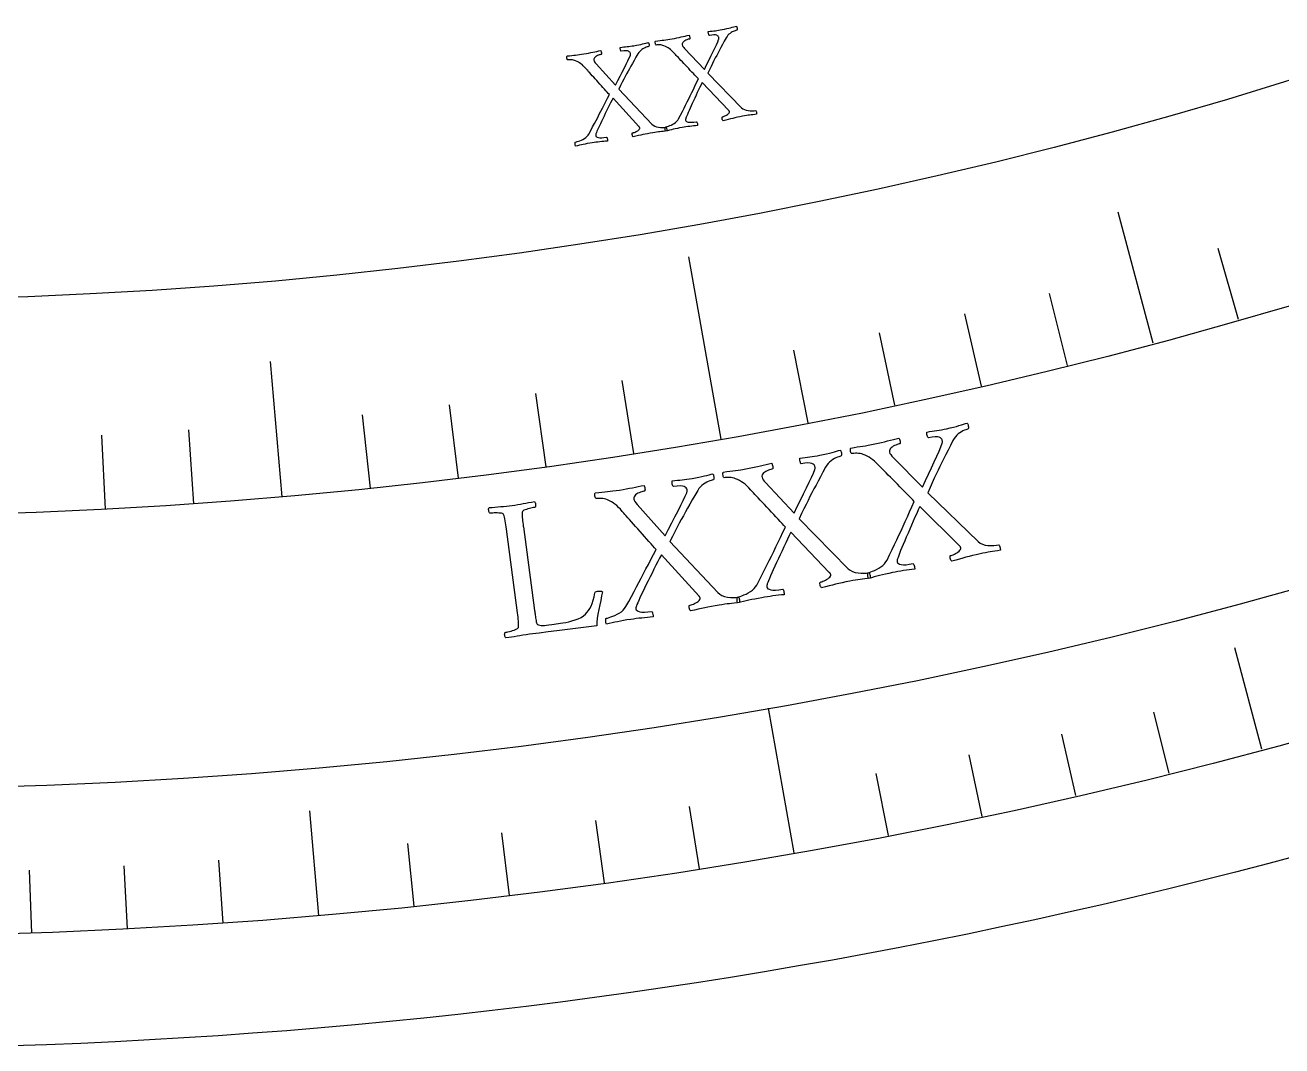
# Model space of a CAD drawing. Header units: millimetres. Extents: x -76 to 76, y -76 to 98.
# Drawn here: x 2.51 to 19.55, y -75.96 to -62.12 of the extents above; entities that cross this region are included whole.
import ezdxf

# ---------------------------------------------------------------- set-up
doc = ezdxf.new("R2010")
doc.units = ezdxf.units.MM
for name, color, linetype in [('CUT_OUTER', 1, 'Continuous'), ('ENGRAVE', 7, 'Continuous'), ('ENGRAVE_FINE', 8, 'Continuous'), ('TEXT', 5, 'Continuous')]:
    doc.layers.add(name, color=color, linetype=linetype)

msp = doc.modelspace()

# ---------------------------------------------------------------- linework, layer by layer
at = {"layer": 'CUT_OUTER'}
msp.add_lwpolyline([(19.8204, -73.37), (19.3698, -73.4902), (18.9185, -73.6077), (18.4665, -73.7224), (18.0138, -73.8343), (17.5604, -73.9434), (17.1064, -74.0498), (16.6517, -74.1534), (16.1964, -74.2541), (15.7405, -74.3521), (15.284, -74.4473), (14.8269, -74.5397), (14.3692, -74.6293), (13.911, -74.716), (13.4523, -74.8), (12.9931, -74.8811), (12.5334, -74.9594), (12.0732, -75.0349), (11.6126, -75.1076), (11.1515, -75.1774), (10.69, -75.2444), (10.2281, -75.3086), (9.7659, -75.3699), (9.3032, -75.4284), (8.8402, -75.4841), (8.3769, -75.5369), (7.9132, -75.5869), (7.4493, -75.634), (6.9851, -75.6783), (6.5206, -75.7198), (6.0559, -75.7583), (5.5909, -75.7941), (5.1257, -75.827), (4.6604, -75.857), (4.1948, -75.8841), (3.7291, -75.9085), (3.2633, -75.9299), (2.7973, -75.9485), (2.3313, -75.9642)], dxfattribs=at)
at = {"layer": 'ENGRAVE'}
for points in [[(17.8016, -66.4364), (17.3256, -64.6598)], [(11.9435, -67.7351), (11.508, -65.2652)], [(5.9946, -68.5183), (5.8343, -66.6861)], [(19.2768, -71.9422), (18.908, -70.5657)], [(12.9333, -73.3485), (12.5869, -71.3838)], [(6.4914, -74.1966), (6.3672, -72.777)]]:
    msp.add_lwpolyline(points, dxfattribs=at)
for radius in [74.48, 74.48, 72.485, 68.78, 68.78, 65.854]:
    msp.add_circle((0, 0), radius, dxfattribs=at)
at = {"layer": 'ENGRAVE_FINE'}
for points in [[(18.9583, -66.1156), (18.6818, -65.1512)], [(16.6394, -66.7369), (16.3967, -65.7635)], [(15.4721, -67.0172), (15.2465, -66.0397)], [(14.3002, -67.277), (14.0916, -66.2957)], [(13.1238, -67.5163), (12.9324, -66.5315)], [(10.7596, -67.9332), (10.6026, -66.9424)], [(9.5723, -68.1106), (9.4327, -67.1172)], [(8.3822, -68.2673), (8.2599, -67.2716)], [(7.1895, -68.4032), (7.0846, -67.4055)], [(4.7979, -68.6125), (4.7279, -67.6117)], [(3.5997, -68.6857), (3.5472, -67.6839)], [(18.0183, -72.2676), (17.8115, -71.438)], [(16.7544, -72.5711), (16.562, -71.738)], [(15.4853, -72.8524), (15.3075, -72.0161)], [(14.2115, -73.1116), (14.0483, -72.2723)], [(11.6512, -73.563), (11.5175, -72.7186)], [(10.3656, -73.7552), (10.2466, -72.9085)], [(9.0768, -73.9248), (8.9726, -73.0762)], [(7.7853, -74.072), (7.6959, -73.2217)], [(2.5993, -74.4346), (2.5695, -73.5801)], [(3.898, -74.3779), (3.8532, -73.5241)], [(5.1955, -74.2986), (5.1358, -73.4457)]]:
    msp.add_lwpolyline(points, dxfattribs=at)
at = {"layer": 'TEXT'}
for points in [[(11.2816, -62.3081), (11.3139, -62.3021), (11.3447, -62.2959), (11.3741, -62.2897), (11.402, -62.2833), (11.4292, -62.2769), (11.4561, -62.2707), (11.4828, -62.2647), (11.5092, -62.2588), (11.5117, -62.2631), (11.5141, -62.2694), (11.5163, -62.2776), (11.5184, -62.2878), (11.5197, -62.2976), (11.5197, -62.3048), (11.5181, -62.3094), (11.5152, -62.3114), (11.508, -62.313), (11.4994, -62.3155), (11.4892, -62.3189), (11.4776, -62.3232), (11.4655, -62.3283), (11.454, -62.3342), (11.4432, -62.341), (11.433, -62.3486), (11.4246, -62.3572), (11.4192, -62.3667), (11.4169, -62.3773), (11.4176, -62.3889), (11.421, -62.3996), (11.4274, -62.4115), (11.4369, -62.4246), (11.4495, -62.4387), (11.7172, -62.7232), (11.7473, -62.6617), (11.7766, -62.6021), (11.8052, -62.5442), (11.8332, -62.4881), (11.8588, -62.4361), (11.8803, -62.3903), (11.8977, -62.3509), (11.9111, -62.3177), (11.9126, -62.3126), (11.9136, -62.3076), (11.9141, -62.3027), (11.9139, -62.2979), (11.9135, -62.2937), (11.9132, -62.2904), (11.9129, -62.288), (11.9127, -62.2866), (11.9101, -62.2802), (11.9046, -62.2738), (11.8962, -62.2674), (11.8851, -62.2611), (11.8694, -62.2566), (11.8474, -62.2553), (11.8193, -62.2575), (11.7848, -62.2629), (11.782, -62.2612), (11.7792, -62.257), (11.7766, -62.2502), (11.774, -62.2409), (11.772, -62.2311), (11.7708, -62.2226), (11.7705, -62.2155), (11.771, -62.2098), (11.7971, -62.2067), (11.8217, -62.2038), (11.8449, -62.201), (11.8665, -62.1984), (11.8878, -62.1956), (11.9101, -62.1922), (11.9333, -62.1883), (11.9575, -62.1838), (11.9909, -62.1772), (12.0214, -62.1706), (12.049, -62.164), (12.0738, -62.1575), (12.0962, -62.1514), (12.1166, -62.1458), (12.135, -62.1409), (12.1514, -62.1366), (12.1539, -62.1407), (12.1563, -62.1462), (12.1587, -62.1532), (12.161, -62.1617), (12.1625, -62.1704), (12.1626, -62.1782), (12.1611, -62.1851), (12.1582, -62.1911), (12.1533, -62.1923), (12.1459, -62.1947), (12.1359, -62.1981), (12.1234, -62.2027), (12.1095, -62.2085), (12.0952, -62.2159), (12.0804, -62.2247), (12.0652, -62.2351), (12.0504, -62.2472), (12.0367, -62.2611), (12.0243, -62.2768), (12.013, -62.2943), (11.9879, -62.3409), (11.9645, -62.3843), (11.9426, -62.4246), (11.9224, -62.4616), (11.9031, -62.4971), (11.8843, -62.5327), (11.8657, -62.5686), (11.8476, -62.6045), (11.8289, -62.6423), (11.8086, -62.6835), (11.7868, -62.728), (11.7634, -62.776), (12.2209, -63.2424), (12.2391, -63.2576), (12.2604, -63.2693), (12.2845, -63.2776), (12.3117, -63.2824), (12.3395, -63.2846), (12.3658, -63.2849), (12.3905, -63.2833), (12.4136, -63.2798), (12.4168, -63.2839), (12.4196, -63.2897), (12.4219, -63.2973), (12.4237, -63.3067), (12.425, -63.316), (12.4257, -63.3231), (12.4259, -63.3283), (12.4256, -63.3313), (12.3992, -63.3347), (12.3746, -63.3377), (12.352, -63.3405), (12.3312, -63.3431), (12.3104, -63.3459), (12.2875, -63.3494), (12.2626, -63.3537), (12.2356, -63.3587), (12.1987, -63.366), (12.1643, -63.3732), (12.1323, -63.3802), (12.1029, -63.3871), (12.0735, -63.3942), (12.0417, -63.4019), (12.0075, -63.4101), (11.9708, -63.4189), (11.9667, -63.4149), (11.9631, -63.4088), (11.9601, -63.4007), (11.9577, -63.3906), (11.9564, -63.3808), (11.9565, -63.3736), (11.958, -63.3689), (11.961, -63.3669), (11.9674, -63.3654), (11.9754, -63.3628), (11.985, -63.3592), (11.9963, -63.3545), (12.0081, -63.349), (12.0194, -63.3427), (12.0302, -63.3357), (12.0404, -63.3279), (12.049, -63.3197), (12.0547, -63.3115), (12.0575, -63.3032), (12.0573, -63.2949), (12.0568, -63.2929), (12.0558, -63.2906), (12.0544, -63.288), (12.0526, -63.2852), (12.0505, -63.2824), (12.0485, -63.28), (12.0463, -63.2779), (12.0441, -63.2763), (11.6874, -62.9016), (11.6718, -62.9331), (11.6556, -62.9662), (11.6389, -63.0011), (11.6216, -63.0376), (11.6041, -63.0747), (11.587, -63.1113), (11.57, -63.1476), (11.5534, -63.1835), (11.5375, -63.218), (11.5229, -63.2504), (11.5095, -63.2807), (11.4974, -63.3088), (11.4869, -63.3337), (11.4783, -63.3545), (11.4716, -63.371), (11.4667, -63.3834), (11.466, -63.3857), (11.4652, -63.3885), (11.4642, -63.3918), (11.4631, -63.3956), (11.4622, -63.3997), (11.4617, -63.404), (11.4618, -63.4084), (11.4624, -63.413), (11.4659, -63.4208), (11.4732, -63.4276), (11.4845, -63.4333), (11.4997, -63.4379), (11.5194, -63.4406), (11.5445, -63.4405), (11.5748, -63.4377), (11.6104, -63.4321), (11.6138, -63.4362), (11.6168, -63.442), (11.6196, -63.4495), (11.6221, -63.4588), (11.6239, -63.4679), (11.6248, -63.4751), (11.6247, -63.4802), (11.6237, -63.4834), (11.598, -63.4863), (11.5722, -63.4892), (11.5461, -63.4924), (11.5198, -63.4956), (11.4935, -63.4991), (11.4676, -63.5029), (11.4419, -63.507), (11.4166, -63.5114), (11.3824, -63.5177), (11.3508, -63.5239), (11.3219, -63.53), (11.2956, -63.5359), (11.2704, -63.5419), (11.2447, -63.548), (11.2186, -63.5544), (11.1921, -63.5609), (11.1897, -63.5559), (11.1879, -63.5494), (11.1867, -63.5416), (11.1861, -63.5323), (11.1859, -63.5233), (11.1859, -63.5163), (11.1862, -63.5112), (11.1867, -63.5082), (11.1922, -63.5068), (11.2015, -63.5039), (11.2146, -63.4995), (11.2313, -63.4936), (11.2501, -63.4862), (11.2693, -63.4773), (11.289, -63.4669), (11.3091, -63.4549), (11.3281, -63.4415), (11.3443, -63.4268), (11.3577, -63.4108), (11.3684, -63.3935), (11.3942, -63.3438), (11.4187, -63.2962), (11.4419, -63.2508), (11.4637, -63.2075), (11.4847, -63.1652), (11.5056, -63.1229), (11.5263, -63.0804), (11.5469, -63.0379), (11.5678, -62.9944), (11.5897, -62.9491), (11.6126, -62.9021), (11.6364, -62.8534), (11.6222, -62.8377), (11.6061, -62.8204), (11.5882, -62.8013), (11.5685, -62.7805), (11.5476, -62.7586), (11.5264, -62.7362), (11.5049, -62.7132), (11.4831, -62.6897), (11.4614, -62.6663), (11.4404, -62.6438), (11.42, -62.6221), (11.4003, -62.6012), (11.3818, -62.5817), (11.365, -62.564), (11.35, -62.5481), (11.3368, -62.5341), (11.326, -62.5226), (11.3183, -62.5144), (11.3136, -62.5095), (11.3121, -62.5078), (11.2934, -62.4876), (11.2756, -62.4698), (11.2585, -62.4546), (11.2423, -62.4418), (11.2259, -62.4307), (11.2084, -62.4206), (11.1897, -62.4113), (11.1699, -62.403), (11.1564, -62.3983), (11.1422, -62.3948), (11.1274, -62.3924), (11.112, -62.3913), (11.0972, -62.391), (11.0843, -62.3912), (11.0732, -62.3919), (11.064, -62.3931), (11.0606, -62.3923), (11.0575, -62.3885), (11.0549, -62.3818), (11.0527, -62.3721), (11.0514, -62.3618), (11.0513, -62.3532), (11.0524, -62.3463), (11.0548, -62.3411), (11.0868, -62.3364), (11.1164, -62.3323), (11.1436, -62.3287), (11.1684, -62.3256), (11.1932, -62.3224), (11.2203, -62.3184), (11.2498, -62.3137), (11.2816, -62.3081)], [(10.0847, -62.513), (10.1171, -62.5076), (10.1481, -62.502), (10.1776, -62.4963), (10.2056, -62.4905), (10.2329, -62.4846), (10.2599, -62.479), (10.2867, -62.4734), (10.3133, -62.468), (10.3157, -62.4724), (10.3179, -62.4787), (10.32, -62.487), (10.3219, -62.4972), (10.323, -62.5071), (10.3228, -62.5143), (10.3212, -62.5188), (10.3182, -62.5208), (10.311, -62.5223), (10.3023, -62.5246), (10.2921, -62.5278), (10.2804, -62.5318), (10.2682, -62.5367), (10.2566, -62.5424), (10.2456, -62.549), (10.2353, -62.5564), (10.2267, -62.5648), (10.2212, -62.5742), (10.2187, -62.5848), (10.2191, -62.5963), (10.2223, -62.6072), (10.2285, -62.6192), (10.2378, -62.6324), (10.2501, -62.6468), (10.5123, -62.9363), (10.5435, -62.8755), (10.574, -62.8164), (10.6037, -62.7591), (10.6328, -62.7036), (10.6593, -62.652), (10.6817, -62.6067), (10.6999, -62.5675), (10.7139, -62.5346), (10.7156, -62.5296), (10.7167, -62.5246), (10.7172, -62.5197), (10.7171, -62.5149), (10.7168, -62.5107), (10.7166, -62.5074), (10.7163, -62.505), (10.7161, -62.5036), (10.7136, -62.4971), (10.7082, -62.4906), (10.7, -62.4841), (10.689, -62.4776), (10.6734, -62.4727), (10.6515, -62.4711), (10.6233, -62.4727), (10.5887, -62.4774), (10.5859, -62.4757), (10.5832, -62.4714), (10.5807, -62.4646), (10.5784, -62.4553), (10.5765, -62.4453), (10.5755, -62.4368), (10.5753, -62.4298), (10.5759, -62.4241), (10.6021, -62.4215), (10.6268, -62.419), (10.6499, -62.4167), (10.6716, -62.4145), (10.693, -62.4121), (10.7153, -62.4092), (10.7386, -62.4057), (10.7629, -62.4017), (10.7964, -62.3957), (10.827, -62.3897), (10.8548, -62.3836), (10.8797, -62.3776), (10.9022, -62.3719), (10.9227, -62.3667), (10.9412, -62.3622), (10.9576, -62.3582), (10.9601, -62.3623), (10.9624, -62.3679), (10.9646, -62.375), (10.9668, -62.3834), (10.9681, -62.3922), (10.968, -62.4), (10.9665, -62.4069), (10.9634, -62.4128), (10.9585, -62.4139), (10.951, -62.4162), (10.941, -62.4194), (10.9284, -62.4237), (10.9144, -62.4293), (10.8999, -62.4364), (10.885, -62.445), (10.8696, -62.4551), (10.8545, -62.4668), (10.8406, -62.4805), (10.8279, -62.4959), (10.8162, -62.5132), (10.7903, -62.5593), (10.766, -62.6023), (10.7434, -62.6421), (10.7224, -62.6787), (10.7025, -62.7138), (10.683, -62.7491), (10.6638, -62.7846), (10.6449, -62.8202), (10.6255, -62.8576), (10.6044, -62.8984), (10.5818, -62.9425), (10.5575, -62.99), (11.0059, -63.4651), (11.0239, -63.4806), (11.0449, -63.4928), (11.0689, -63.5015), (11.0959, -63.5069), (11.1237, -63.5096), (11.15, -63.5104), (11.1747, -63.5092), (11.1979, -63.5062), (11.2011, -63.5103), (11.2037, -63.5162), (11.2059, -63.5239), (11.2075, -63.5333), (11.2085, -63.5426), (11.2092, -63.5498), (11.2093, -63.5549), (11.2089, -63.558), (11.1824, -63.5608), (11.1578, -63.5634), (11.1351, -63.5657), (11.1143, -63.5679), (11.0934, -63.5703), (11.0705, -63.5734), (11.0455, -63.5772), (11.0184, -63.5817), (10.9814, -63.5883), (10.9468, -63.5948), (10.9147, -63.6012), (10.8852, -63.6075), (10.8557, -63.614), (10.8237, -63.6211), (10.7893, -63.6287), (10.7525, -63.6368), (10.7484, -63.6327), (10.745, -63.6265), (10.7422, -63.6184), (10.74, -63.6083), (10.7388, -63.5984), (10.739, -63.5912), (10.7407, -63.5866), (10.7437, -63.5847), (10.7501, -63.5832), (10.7582, -63.5808), (10.7679, -63.5773), (10.7792, -63.5729), (10.7911, -63.5676), (10.8025, -63.5615), (10.8134, -63.5547), (10.8239, -63.5471), (10.8326, -63.5391), (10.8384, -63.531), (10.8414, -63.5228), (10.8414, -63.5144), (10.8409, -63.5124), (10.8399, -63.5101), (10.8386, -63.5076), (10.8368, -63.5047), (10.8348, -63.5019), (10.8328, -63.4994), (10.8307, -63.4973), (10.8285, -63.4956), (10.4791, -63.1141), (10.4628, -63.1453), (10.446, -63.1782), (10.4286, -63.2127), (10.4107, -63.2488), (10.3925, -63.2856), (10.3746, -63.3219), (10.357, -63.3579), (10.3397, -63.3934), (10.3231, -63.4277), (10.3079, -63.4598), (10.2939, -63.4898), (10.2813, -63.5176), (10.2703, -63.5424), (10.2613, -63.5629), (10.2543, -63.5794), (10.2492, -63.5917), (10.2485, -63.5939), (10.2476, -63.5967), (10.2465, -63.6), (10.2454, -63.6037), (10.2443, -63.6079), (10.2438, -63.6121), (10.2438, -63.6165), (10.2443, -63.6211), (10.2476, -63.629), (10.2549, -63.6359), (10.266, -63.6418), (10.2811, -63.6467), (10.3008, -63.6498), (10.3258, -63.6503), (10.3562, -63.648), (10.3919, -63.6431), (10.3952, -63.6472), (10.3981, -63.6531), (10.4008, -63.6607), (10.4031, -63.67), (10.4047, -63.6791), (10.4055, -63.6863), (10.4053, -63.6915), (10.4042, -63.6946), (10.3785, -63.697), (10.3526, -63.6995), (10.3264, -63.7021), (10.3001, -63.7049), (10.2738, -63.7079), (10.2478, -63.7112), (10.222, -63.7147), (10.1966, -63.7186), (10.1623, -63.7243), (10.1306, -63.7299), (10.1016, -63.7354), (10.0752, -63.7408), (10.0499, -63.7463), (10.0241, -63.752), (9.9979, -63.7578), (9.9712, -63.7639), (9.9689, -63.7588), (9.9672, -63.7523), (9.9662, -63.7444), (9.9657, -63.7351), (9.9657, -63.7261), (9.9659, -63.7191), (9.9662, -63.7141), (9.9668, -63.711), (9.9724, -63.7098), (9.9818, -63.707), (9.9948, -63.7029), (10.0117, -63.6973), (10.0306, -63.6903), (10.05, -63.6817), (10.0699, -63.6717), (10.0903, -63.6601), (10.1095, -63.6471), (10.126, -63.6327), (10.1397, -63.6169), (10.1507, -63.5998), (10.1775, -63.5506), (10.2029, -63.5035), (10.2269, -63.4585), (10.2495, -63.4157), (10.2714, -63.3738), (10.2931, -63.3319), (10.3146, -63.2898), (10.336, -63.2477), (10.3577, -63.2046), (10.3805, -63.1598), (10.4043, -63.1133), (10.429, -63.065), (10.4151, -63.0491), (10.3994, -63.0314), (10.3818, -63.012), (10.3625, -62.9908), (10.3421, -62.9685), (10.3213, -62.9457), (10.3003, -62.9223), (10.2789, -62.8984), (10.2577, -62.8746), (10.2371, -62.8516), (10.2171, -62.8295), (10.1978, -62.8083), (10.1796, -62.7884), (10.1632, -62.7704), (10.1485, -62.7542), (10.1356, -62.74), (10.125, -62.7283), (10.1174, -62.7199), (10.1129, -62.7149), (10.1114, -62.7133), (10.0931, -62.6927), (10.0756, -62.6746), (10.0588, -62.659), (10.0429, -62.6459), (10.0267, -62.6345), (10.0094, -62.624), (9.9909, -62.6144), (9.9713, -62.6057), (9.9578, -62.6008), (9.9437, -62.597), (9.9289, -62.5943), (9.9136, -62.5929), (9.8988, -62.5923), (9.8859, -62.5923), (9.8748, -62.5928), (9.8656, -62.5938), (9.8621, -62.5929), (9.8592, -62.5891), (9.8567, -62.5823), (9.8547, -62.5726), (9.8535, -62.5622), (9.8536, -62.5536), (9.8549, -62.5468), (9.8573, -62.5416), (9.8894, -62.5375), (9.9191, -62.534), (9.9463, -62.5309), (9.9712, -62.5283), (9.9961, -62.5256), (10.0233, -62.5221), (10.0528, -62.5179), (10.0847, -62.513)], [(14.0282, -67.8019), (14.0747, -67.792), (14.1191, -67.782), (14.1614, -67.7718), (14.2016, -67.7616), (14.2406, -67.7514), (14.2793, -67.7414), (14.3177, -67.7316), (14.3558, -67.7221), (14.3596, -67.7283), (14.3632, -67.7373), (14.3668, -67.7492), (14.3702, -67.7639), (14.3726, -67.7782), (14.3727, -67.7887), (14.3707, -67.7954), (14.3665, -67.7984), (14.3562, -67.801), (14.3438, -67.805), (14.3292, -67.8102), (14.3125, -67.8168), (14.2951, -67.8247), (14.2788, -67.8338), (14.2633, -67.844), (14.2488, -67.8555), (14.237, -67.8682), (14.2296, -67.8823), (14.2267, -67.8977), (14.2281, -67.9145), (14.2334, -67.9301), (14.2432, -67.9471), (14.2575, -67.9657), (14.2762, -67.9858), (14.6756, -68.3894), (14.7167, -68.299), (14.7569, -68.2111), (14.7961, -68.1259), (14.8343, -68.0433), (14.8693, -67.9666), (14.8986, -67.8992), (14.9222, -67.8412), (14.9402, -67.7924), (14.9422, -67.7849), (14.9435, -67.7776), (14.9439, -67.7705), (14.9435, -67.7635), (14.9427, -67.7574), (14.9421, -67.7526), (14.9416, -67.7492), (14.9413, -67.7472), (14.9371, -67.7379), (14.9289, -67.7288), (14.9166, -67.7199), (14.9002, -67.7112), (14.8772, -67.7052), (14.8454, -67.7043), (14.8047, -67.7084), (14.7551, -67.7177), (14.7509, -67.7154), (14.7467, -67.7093), (14.7426, -67.6996), (14.7385, -67.6862), (14.7352, -67.6719), (14.7331, -67.6596), (14.7323, -67.6493), (14.7329, -67.641), (14.7706, -67.6355), (14.8061, -67.6303), (14.8394, -67.6254), (14.8706, -67.6207), (14.9013, -67.6158), (14.9335, -67.61), (14.967, -67.6034), (15.0018, -67.596), (15.0498, -67.5849), (15.0937, -67.5741), (15.1334, -67.5635), (15.1691, -67.553), (15.2013, -67.5431), (15.2305, -67.5342), (15.2569, -67.5264), (15.2804, -67.5195), (15.2842, -67.5253), (15.288, -67.5332), (15.2918, -67.5433), (15.2955, -67.5555), (15.2981, -67.5681), (15.2985, -67.5794), (15.2967, -67.5895), (15.2927, -67.5983), (15.2857, -67.6003), (15.275, -67.6041), (15.2607, -67.6095), (15.2429, -67.6166), (15.223, -67.6257), (15.2025, -67.637), (15.1815, -67.6505), (15.1599, -67.6662), (15.139, -67.6843), (15.1198, -67.7051), (15.1024, -67.7284), (15.0868, -67.7543), (15.0525, -67.8231), (15.0203, -67.8872), (14.9904, -67.9465), (14.9626, -68.0011), (14.9361, -68.0535), (14.9102, -68.1061), (14.8848, -68.1589), (14.86, -68.2119), (14.8343, -68.2676), (14.8066, -68.3282), (14.7767, -68.3938), (14.7447, -68.4645), (15.4286, -69.1241), (15.4558, -69.1454), (15.4872, -69.1616), (15.5227, -69.1726), (15.5624, -69.1785), (15.603, -69.1804), (15.6413, -69.1797), (15.6772, -69.1763), (15.7107, -69.1703), (15.7156, -69.1761), (15.7199, -69.1844), (15.7235, -69.1954), (15.7265, -69.209), (15.7288, -69.2224), (15.7302, -69.2328), (15.7307, -69.2402), (15.7304, -69.2447), (15.6921, -69.2507), (15.6564, -69.2562), (15.6235, -69.2612), (15.5934, -69.2658), (15.5632, -69.2708), (15.53, -69.2769), (15.4939, -69.2842), (15.4549, -69.2926), (15.4014, -69.3048), (15.3515, -69.3167), (15.3053, -69.3282), (15.2627, -69.3394), (15.2202, -69.351), (15.1742, -69.3634), (15.1246, -69.3768), (15.0716, -69.3911), (15.0654, -69.3854), (15.06, -69.3767), (15.0553, -69.3651), (15.0514, -69.3505), (15.0491, -69.3362), (15.0489, -69.3257), (15.051, -69.319), (15.0552, -69.3159), (15.0645, -69.3134), (15.0761, -69.3093), (15.0899, -69.3036), (15.1061, -69.2964), (15.1231, -69.2879), (15.1393, -69.2783), (15.1547, -69.2676), (15.1694, -69.2559), (15.1815, -69.2437), (15.1895, -69.2315), (15.1932, -69.2193), (15.1926, -69.2072), (15.1917, -69.2044), (15.1902, -69.2011), (15.1881, -69.1974), (15.1853, -69.1934), (15.1823, -69.1894), (15.1791, -69.186), (15.1759, -69.1831), (15.1727, -69.1807), (14.6392, -68.6499), (14.6177, -68.6964), (14.5955, -68.7452), (14.5725, -68.7965), (14.5488, -68.8502), (14.5248, -68.9048), (14.5012, -68.9588), (14.478, -69.0121), (14.4551, -69.0649), (14.4332, -69.1158), (14.4131, -69.1634), (14.3948, -69.2079), (14.3782, -69.2492), (14.3639, -69.2858), (14.352, -69.3163), (14.3428, -69.3407), (14.3362, -69.3589), (14.3353, -69.3622), (14.3342, -69.3663), (14.3329, -69.3711), (14.3314, -69.3767), (14.3302, -69.3827), (14.3297, -69.3889), (14.33, -69.3954), (14.331, -69.402), (14.3363, -69.4132), (14.3473, -69.4228), (14.3639, -69.4307), (14.3862, -69.4369), (14.415, -69.4401), (14.4515, -69.4391), (14.4956, -69.4338), (14.5472, -69.4243), (14.5522, -69.4301), (14.5569, -69.4384), (14.5612, -69.4493), (14.5652, -69.4627), (14.5682, -69.4759), (14.5697, -69.4862), (14.5698, -69.4938), (14.5684, -69.4984), (14.5312, -69.5035), (14.4936, -69.5088), (14.4557, -69.5143), (14.4175, -69.5201), (14.3794, -69.5261), (14.3418, -69.5326), (14.3045, -69.5395), (14.2677, -69.5468), (14.2182, -69.5572), (14.1724, -69.5673), (14.1305, -69.5772), (14.0924, -69.5867), (14.0559, -69.5963), (14.0187, -69.6061), (13.9809, -69.6163), (13.9425, -69.6267), (13.9388, -69.6195), (13.936, -69.6102), (13.934, -69.5988), (13.9328, -69.5853), (13.9322, -69.5722), (13.932, -69.562), (13.9322, -69.5547), (13.9328, -69.5502), (13.9409, -69.548), (13.9543, -69.5435), (13.9731, -69.5366), (13.9973, -69.5275), (14.0244, -69.5161), (14.0521, -69.5024), (14.0804, -69.4865), (14.1093, -69.4684), (14.1365, -69.4483), (14.1596, -69.4263), (14.1786, -69.4026), (14.1935, -69.377), (14.2293, -69.3038), (14.2632, -69.2337), (14.2953, -69.1668), (14.3254, -69.1031), (14.3545, -69.0409), (14.3834, -68.9785), (14.4119, -68.916), (14.4402, -68.8534), (14.469, -68.7894), (14.4991, -68.7228), (14.5305, -68.6536), (14.5632, -68.5819), (14.542, -68.5596), (14.5181, -68.535), (14.4913, -68.5079), (14.4618, -68.4785), (14.4307, -68.4474), (14.3992, -68.4156), (14.3671, -68.3829), (14.3345, -68.3495), (14.3022, -68.3163), (14.2709, -68.2843), (14.2405, -68.2535), (14.2111, -68.2238), (14.1835, -68.1961), (14.1585, -68.171), (14.1362, -68.1484), (14.1165, -68.1285), (14.1004, -68.1122), (14.0889, -68.1006), (14.082, -68.0936), (14.0797, -68.0913), (14.0519, -68.0625), (14.0254, -68.0373), (14.0001, -68.0157), (13.9762, -67.9977), (13.952, -67.9821), (13.9262, -67.968), (13.8989, -67.9552), (13.8699, -67.9438), (13.8501, -67.9374), (13.8294, -67.9327), (13.8079, -67.9299), (13.7856, -67.9287), (13.7641, -67.9288), (13.7454, -67.9295), (13.7295, -67.9309), (13.7162, -67.9329), (13.7111, -67.9319), (13.7066, -67.9265), (13.7026, -67.9168), (13.6991, -67.9028), (13.6968, -67.8878), (13.6963, -67.8753), (13.6977, -67.8652), (13.701, -67.8576), (13.7471, -67.8497), (13.7898, -67.8427), (13.829, -67.8366), (13.8649, -67.8313), (13.9006, -67.8258), (13.9398, -67.8191), (13.9823, -67.8111), (14.0282, -67.8019)], [(12.3018, -68.1363), (12.3486, -68.1276), (12.3932, -68.1187), (12.4357, -68.1096), (12.4762, -68.1004), (12.5155, -68.0912), (12.5544, -68.0822), (12.5931, -68.0734), (12.6314, -68.0648), (12.635, -68.0711), (12.6384, -68.0802), (12.6417, -68.0922), (12.6448, -68.107), (12.6467, -68.1213), (12.6466, -68.1318), (12.6444, -68.1385), (12.6402, -68.1414), (12.6298, -68.1437), (12.6172, -68.1474), (12.6025, -68.1523), (12.5857, -68.1584), (12.5682, -68.1658), (12.5516, -68.1745), (12.5359, -68.1844), (12.5211, -68.1954), (12.5089, -68.2079), (12.5012, -68.2218), (12.4978, -68.2371), (12.4989, -68.254), (12.5038, -68.2696), (12.5131, -68.2869), (12.5269, -68.3059), (12.5451, -68.3264), (12.9341, -68.7401), (12.9775, -68.6507), (13.0199, -68.5639), (13.0613, -68.4797), (13.1016, -68.398), (13.1385, -68.3223), (13.1695, -68.2557), (13.1946, -68.1982), (13.2138, -68.1499), (13.216, -68.1425), (13.2175, -68.1352), (13.2181, -68.1281), (13.2178, -68.1212), (13.2172, -68.115), (13.2167, -68.1102), (13.2163, -68.1068), (13.216, -68.1047), (13.2121, -68.0954), (13.2042, -68.0861), (13.1921, -68.0769), (13.1758, -68.0678), (13.1531, -68.0612), (13.1213, -68.0594), (13.0805, -68.0626), (13.0306, -68.0706), (13.0265, -68.0681), (13.0225, -68.062), (13.0186, -68.0522), (13.0149, -68.0386), (13.0119, -68.0243), (13.0102, -68.0119), (13.0096, -68.0016), (13.0104, -67.9934), (13.0482, -67.9888), (13.0838, -67.9845), (13.1173, -67.9804), (13.1486, -67.9766), (13.1795, -67.9724), (13.2117, -67.9675), (13.2454, -67.9617), (13.2804, -67.9551), (13.3287, -67.9453), (13.3728, -67.9356), (13.4128, -67.926), (13.4487, -67.9164), (13.4811, -67.9074), (13.5106, -67.8992), (13.5372, -67.892), (13.5608, -67.8857), (13.5645, -67.8916), (13.5681, -67.8997), (13.5716, -67.9098), (13.575, -67.9221), (13.5773, -67.9348), (13.5774, -67.9461), (13.5753, -67.9562), (13.5711, -67.9649), (13.564, -67.9667), (13.5533, -67.9702), (13.5389, -67.9752), (13.5209, -67.9819), (13.5007, -67.9904), (13.48, -68.0012), (13.4586, -68.0142), (13.4367, -68.0294), (13.4153, -68.047), (13.3956, -68.0672), (13.3776, -68.0901), (13.3614, -68.1155), (13.3253, -68.1835), (13.2915, -68.2467), (13.26, -68.3053), (13.2309, -68.3592), (13.2031, -68.4109), (13.1759, -68.4628), (13.1492, -68.5149), (13.123, -68.5673), (13.0959, -68.6223), (13.0666, -68.6822), (13.0351, -68.747), (13.0013, -68.8168), (13.6682, -69.4936), (13.6949, -69.5156), (13.7258, -69.5326), (13.7611, -69.5445), (13.8006, -69.5514), (13.8412, -69.5544), (13.8794, -69.5546), (13.9154, -69.5522), (13.9491, -69.547), (13.9538, -69.5529), (13.9579, -69.5613), (13.9613, -69.5724), (13.9639, -69.586), (13.9658, -69.5995), (13.967, -69.6099), (13.9673, -69.6174), (13.9669, -69.6218), (13.9284, -69.6268), (13.8926, -69.6314), (13.8596, -69.6356), (13.8294, -69.6395), (13.799, -69.6437), (13.7657, -69.6489), (13.7294, -69.6553), (13.6902, -69.6628), (13.6364, -69.6736), (13.5863, -69.6842), (13.5398, -69.6945), (13.4969, -69.7047), (13.4541, -69.7151), (13.4078, -69.7264), (13.3579, -69.7385), (13.3045, -69.7514), (13.2985, -69.7456), (13.2933, -69.7368), (13.289, -69.725), (13.2854, -69.7103), (13.2834, -69.6961), (13.2835, -69.6855), (13.2858, -69.6788), (13.2901, -69.6759), (13.2995, -69.6736), (13.3111, -69.6698), (13.3251, -69.6645), (13.3415, -69.6577), (13.3587, -69.6496), (13.3751, -69.6404), (13.3908, -69.6302), (13.4058, -69.6188), (13.4182, -69.6069), (13.4265, -69.5949), (13.4305, -69.5828), (13.4302, -69.5707), (13.4294, -69.5678), (13.428, -69.5645), (13.4259, -69.5608), (13.4233, -69.5567), (13.4203, -69.5526), (13.4173, -69.5491), (13.4142, -69.5461), (13.411, -69.5437), (12.8911, -68.9996), (12.8685, -69.0454), (12.845, -69.0937), (12.8207, -69.1444), (12.7956, -69.1974), (12.7703, -69.2514), (12.7453, -69.3048), (12.7208, -69.3576), (12.6965, -69.4097), (12.6734, -69.46), (12.6521, -69.5071), (12.6326, -69.5511), (12.615, -69.592), (12.5997, -69.6283), (12.5872, -69.6584), (12.5773, -69.6825), (12.5702, -69.7006), (12.5693, -69.7039), (12.5681, -69.7079), (12.5666, -69.7127), (12.565, -69.7182), (12.5636, -69.7242), (12.563, -69.7305), (12.5631, -69.7369), (12.564, -69.7435), (12.569, -69.7549), (12.5797, -69.7648), (12.5961, -69.7731), (12.6182, -69.7798), (12.647, -69.7837), (12.6835, -69.7837), (12.7277, -69.7795), (12.7795, -69.7714), (12.7844, -69.7773), (12.7888, -69.7857), (12.7929, -69.7967), (12.7965, -69.8101), (12.7992, -69.8234), (12.8005, -69.8338), (12.8003, -69.8413), (12.7988, -69.846), (12.7614, -69.8501), (12.7238, -69.8545), (12.6858, -69.859), (12.6474, -69.8638), (12.6092, -69.8689), (12.5714, -69.8744), (12.534, -69.8803), (12.497, -69.8867), (12.4472, -69.8958), (12.4012, -69.9048), (12.3591, -69.9136), (12.3207, -69.9221), (12.284, -69.9308), (12.2466, -69.9397), (12.2085, -69.9489), (12.1698, -69.9583), (12.1664, -69.951), (12.1638, -69.9416), (12.162, -69.9302), (12.1612, -69.9166), (12.1609, -69.9035), (12.161, -69.8933), (12.1614, -69.886), (12.1621, -69.8816), (12.1702, -69.8796), (12.1838, -69.8754), (12.2028, -69.8691), (12.2271, -69.8605), (12.2545, -69.8498), (12.2826, -69.8369), (12.3113, -69.8217), (12.3406, -69.8043), (12.3683, -69.7849), (12.3919, -69.7635), (12.4115, -69.7402), (12.4271, -69.7151), (12.4648, -69.6428), (12.5005, -69.5736), (12.5342, -69.5076), (12.566, -69.4446), (12.5966, -69.3832), (12.627, -69.3216), (12.6572, -69.2598), (12.687, -69.1979), (12.7175, -69.1346), (12.7492, -69.0688), (12.7824, -69.0005), (12.8169, -68.9296), (12.7963, -68.9068), (12.773, -68.8816), (12.7469, -68.8538), (12.7182, -68.8236), (12.6879, -68.7918), (12.6571, -68.7592), (12.6259, -68.7257), (12.5942, -68.6915), (12.5627, -68.6575), (12.5322, -68.6247), (12.5026, -68.5931), (12.474, -68.5627), (12.4471, -68.5343), (12.4228, -68.5085), (12.401, -68.4855), (12.3818, -68.465), (12.3662, -68.4483), (12.355, -68.4364), (12.3483, -68.4292), (12.346, -68.4269), (12.319, -68.3974), (12.2931, -68.3715), (12.2684, -68.3493), (12.2449, -68.3307), (12.2211, -68.3145), (12.1957, -68.2997), (12.1687, -68.2862), (12.14, -68.2741), (12.1204, -68.2672), (12.0998, -68.262), (12.0784, -68.2586), (12.0561, -68.2569), (12.0347, -68.2564), (12.016, -68.2566), (11.9999, -68.2576), (11.9866, -68.2594), (11.9816, -68.2581), (11.9772, -68.2526), (11.9734, -68.2428), (11.9703, -68.2288), (11.9683, -68.2138), (11.9682, -68.2013), (11.9699, -68.1912), (11.9733, -68.1836), (12.0196, -68.177), (12.0625, -68.171), (12.1019, -68.1659), (12.1378, -68.1615), (12.1737, -68.1569), (12.213, -68.1512), (12.2557, -68.1443), (12.3018, -68.1363)], [(10.5676, -68.4267), (10.6145, -68.4192), (10.6593, -68.4114), (10.7021, -68.4035), (10.7428, -68.3953), (10.7823, -68.387), (10.8215, -68.379), (10.8603, -68.3712), (10.8989, -68.3636), (10.9023, -68.37), (10.9055, -68.3792), (10.9084, -68.3913), (10.9111, -68.4061), (10.9127, -68.4205), (10.9123, -68.431), (10.91, -68.4376), (10.9056, -68.4404), (10.8952, -68.4425), (10.8826, -68.4458), (10.8678, -68.4503), (10.8507, -68.4561), (10.833, -68.463), (10.8162, -68.4712), (10.8003, -68.4807), (10.7852, -68.4914), (10.7728, -68.5035), (10.7647, -68.5172), (10.7609, -68.5325), (10.7615, -68.5493), (10.7661, -68.5651), (10.775, -68.5827), (10.7883, -68.602), (10.806, -68.623), (11.1843, -69.0464), (11.23, -68.9581), (11.2745, -68.8724), (11.318, -68.7893), (11.3604, -68.7087), (11.3992, -68.6339), (11.4319, -68.5681), (11.4584, -68.5113), (11.4789, -68.4635), (11.4813, -68.4561), (11.4829, -68.4489), (11.4837, -68.4418), (11.4837, -68.4349), (11.4832, -68.4287), (11.4828, -68.4239), (11.4825, -68.4204), (11.4823, -68.4184), (11.4786, -68.4089), (11.4709, -68.3994), (11.459, -68.3899), (11.443, -68.3804), (11.4204, -68.3732), (11.3887, -68.3707), (11.3478, -68.3728), (11.2978, -68.3795), (11.2937, -68.377), (11.2899, -68.3707), (11.2863, -68.3608), (11.2829, -68.3472), (11.2803, -68.3328), (11.2788, -68.3204), (11.2786, -68.3101), (11.2795, -68.3018), (11.3174, -68.2983), (11.3532, -68.2948), (11.3867, -68.2916), (11.4181, -68.2885), (11.4491, -68.2852), (11.4814, -68.2811), (11.5152, -68.2761), (11.5504, -68.2705), (11.5989, -68.2619), (11.6433, -68.2533), (11.6835, -68.2447), (11.7197, -68.236), (11.7523, -68.2278), (11.782, -68.2204), (11.8087, -68.2139), (11.8325, -68.2082), (11.8361, -68.2142), (11.8394, -68.2223), (11.8427, -68.2326), (11.8458, -68.2449), (11.8477, -68.2576), (11.8475, -68.269), (11.8452, -68.279), (11.8408, -68.2876), (11.8337, -68.2893), (11.8228, -68.2924), (11.8083, -68.2971), (11.7901, -68.3033), (11.7698, -68.3114), (11.7487, -68.3216), (11.7271, -68.334), (11.7047, -68.3486), (11.6829, -68.3657), (11.6627, -68.3854), (11.6442, -68.4078), (11.6273, -68.4329), (11.5895, -68.4999), (11.5541, -68.5622), (11.5212, -68.62), (11.4906, -68.6731), (11.4616, -68.7241), (11.4331, -68.7753), (11.405, -68.8267), (11.3775, -68.8784), (11.349, -68.9327), (11.3182, -68.9918), (11.2851, -69.0559), (11.2495, -69.1248), (11.899, -69.8183), (11.9251, -69.841), (11.9556, -69.8587), (11.9906, -69.8716), (12.0299, -69.8794), (12.0704, -69.8834), (12.1086, -69.8846), (12.1446, -69.8831), (12.1784, -69.8788), (12.1831, -69.8848), (12.1869, -69.8933), (12.19, -69.9045), (12.1923, -69.9182), (12.1939, -69.9317), (12.1947, -69.9421), (12.1949, -69.9496), (12.1944, -69.9541), (12.1557, -69.9581), (12.1199, -69.9618), (12.0868, -69.9651), (12.0565, -69.9682), (12.026, -69.9716), (11.9926, -69.976), (11.9561, -69.9815), (11.9167, -69.988), (11.8627, -69.9974), (11.8123, -70.0067), (11.7655, -70.0159), (11.7224, -70.0249), (11.6794, -70.0343), (11.6328, -70.0444), (11.5827, -70.0552), (11.5289, -70.0668), (11.523, -70.0608), (11.5181, -70.0519), (11.514, -70.04), (11.5109, -70.0252), (11.5092, -70.0109), (11.5096, -70.0004), (11.512, -69.9937), (11.5164, -69.9909), (11.5258, -69.9889), (11.5376, -69.9854), (11.5517, -69.9804), (11.5683, -69.974), (11.5856, -69.9664), (11.6023, -69.9576), (11.6182, -69.9478), (11.6335, -69.9368), (11.6462, -69.9252), (11.6548, -69.9134), (11.6591, -69.9015), (11.6592, -69.8894), (11.6584, -69.8864), (11.6571, -69.8831), (11.6551, -69.8793), (11.6526, -69.8751), (11.6497, -69.871), (11.6468, -69.8674), (11.6437, -69.8644), (11.6406, -69.8618), (11.1347, -69.3047), (11.1109, -69.35), (11.0862, -69.3976), (11.0607, -69.4477), (11.0343, -69.5001), (11.0076, -69.5534), (10.9813, -69.6061), (10.9553, -69.6582), (10.9298, -69.7098), (10.9054, -69.7594), (10.8829, -69.806), (10.8623, -69.8495), (10.8437, -69.8899), (10.8275, -69.9258), (10.8141, -69.9556), (10.8037, -69.9795), (10.7962, -69.9973), (10.7951, -70.0006), (10.7938, -70.0046), (10.7923, -70.0094), (10.7905, -70.0148), (10.789, -70.0208), (10.7882, -70.027), (10.7881, -70.0334), (10.7888, -70.0401), (10.7935, -70.0516), (10.804, -70.0617), (10.8202, -70.0704), (10.8421, -70.0777), (10.8708, -70.0824), (10.9072, -70.0832), (10.9515, -70.0802), (11.0036, -70.0734), (11.0083, -70.0794), (11.0125, -70.088), (11.0163, -70.099), (11.0195, -70.1126), (11.0219, -70.1259), (11.0229, -70.1364), (11.0226, -70.1439), (11.021, -70.1485), (10.9835, -70.1517), (10.9457, -70.1551), (10.9076, -70.1586), (10.8692, -70.1624), (10.8308, -70.1665), (10.7929, -70.1711), (10.7553, -70.1761), (10.7182, -70.1815), (10.6682, -70.1894), (10.622, -70.1972), (10.5796, -70.2049), (10.5411, -70.2125), (10.5042, -70.2202), (10.4665, -70.2281), (10.4283, -70.2364), (10.3893, -70.2448), (10.3861, -70.2374), (10.3837, -70.228), (10.3823, -70.2165), (10.3817, -70.2029), (10.3818, -70.1898), (10.3821, -70.1796), (10.3827, -70.1723), (10.3835, -70.1679), (10.3917, -70.1661), (10.4054, -70.1623), (10.4245, -70.1564), (10.4491, -70.1485), (10.4768, -70.1385), (10.5051, -70.1263), (10.5342, -70.1118), (10.564, -70.0952), (10.5921, -70.0765), (10.6163, -70.0557), (10.6365, -70.0329), (10.6527, -70.0082), (10.6922, -69.9369), (10.7296, -69.8686), (10.765, -69.8035), (10.7984, -69.7413), (10.8306, -69.6807), (10.8626, -69.6199), (10.8943, -69.5589), (10.9257, -69.4978), (10.9577, -69.4353), (10.9912, -69.3703), (11.026, -69.3029), (11.0623, -69.2329), (11.0423, -69.2096), (11.0196, -69.1837), (10.9943, -69.1553), (10.9663, -69.1244), (10.9369, -69.0918), (10.9069, -69.0584), (10.8765, -69.0242), (10.8457, -68.9892), (10.8151, -68.9544), (10.7855, -68.9208), (10.7567, -68.8885), (10.7288, -68.8574), (10.7027, -68.8283), (10.679, -68.8019), (10.6579, -68.7783), (10.6392, -68.7574), (10.6239, -68.7403), (10.6131, -68.7281), (10.6065, -68.7208), (10.6044, -68.7183), (10.5781, -68.6882), (10.5528, -68.6617), (10.5287, -68.6388), (10.5057, -68.6196), (10.4823, -68.6028), (10.4573, -68.5874), (10.4307, -68.5732), (10.4023, -68.5603), (10.3829, -68.553), (10.3625, -68.5473), (10.3411, -68.5433), (10.3188, -68.541), (10.2974, -68.54), (10.2787, -68.5398), (10.2627, -68.5403), (10.2493, -68.5417), (10.2444, -68.5404), (10.2401, -68.5348), (10.2366, -68.5249), (10.2338, -68.5107), (10.2322, -68.4957), (10.2324, -68.4832), (10.2343, -68.4732), (10.238, -68.4657), (10.2844, -68.4602), (10.3274, -68.4554), (10.3669, -68.4512), (10.403, -68.4478), (10.439, -68.4441), (10.4784, -68.4394), (10.5213, -68.4336), (10.5676, -68.4267)], [(9.4157, -70.0606), (9.4161, -70.0636), (9.4166, -70.0674), (9.4172, -70.0718), (9.4179, -70.0769), (9.4197, -70.0901), (9.4217, -70.1051), (9.424, -70.1221), (9.4265, -70.1408), (9.4292, -70.1601), (9.4322, -70.1785), (9.4355, -70.196), (9.4389, -70.2126), (9.4426, -70.227), (9.4465, -70.2379), (9.4506, -70.2453), (9.455, -70.2492), (9.4706, -70.2559), (9.4875, -70.2604), (9.5057, -70.2629), (9.5252, -70.2633), (9.5481, -70.262), (9.5765, -70.2594), (9.6106, -70.2556), (9.6502, -70.2504), (9.8007, -70.2295), (9.8398, -70.223), (9.8804, -70.2139), (9.9227, -70.2023), (9.9664, -70.1882), (10.0085, -70.1719), (10.0455, -70.1537), (10.0776, -70.1336), (10.1046, -70.1116), (10.126, -70.0887), (10.146, -70.0626), (10.1646, -70.0332), (10.1819, -70.0005), (10.1975, -69.9635), (10.2111, -69.9213), (10.2226, -69.8738), (10.2322, -69.8211), (10.2356, -69.8133), (10.2426, -69.8071), (10.2534, -69.8024), (10.2679, -69.7992), (10.2904, -69.7969), (10.3092, -69.7973), (10.3243, -69.8003), (10.3355, -69.8059), (10.3242, -69.8639), (10.3123, -69.9238), (10.2997, -69.9855), (10.2865, -70.049), (10.2746, -70.111), (10.2659, -70.1679), (10.2605, -70.2199), (10.2584, -70.2668), (10.1504, -70.2822), (10.0426, -70.2966), (9.935, -70.3102), (9.8277, -70.3228), (9.7171, -70.3358), (9.5997, -70.3501), (9.4756, -70.3659), (9.3446, -70.3831), (9.2993, -70.3894), (9.2563, -70.3958), (9.2159, -70.4024), (9.1779, -70.4092), (9.1408, -70.4158), (9.1029, -70.422), (9.0642, -70.4278), (9.0248, -70.4331), (9.0193, -70.4273), (9.015, -70.4192), (9.012, -70.4088), (9.0103, -70.3962), (9.0098, -70.3835), (9.0104, -70.3727), (9.0122, -70.3638), (9.015, -70.3569), (9.0249, -70.3553), (9.0382, -70.3529), (9.0548, -70.3494), (9.0748, -70.345), (9.0961, -70.3398), (9.1169, -70.3337), (9.137, -70.3269), (9.1564, -70.3192), (9.1732, -70.3113), (9.1854, -70.3037), (9.1929, -70.2963), (9.1957, -70.2892), (9.1982, -70.271), (9.1993, -70.2506), (9.1989, -70.228), (9.1969, -70.2032), (9.1941, -70.1767), (9.1909, -70.1493), (9.1874, -70.1208), (9.1837, -70.0914), (9.0349, -68.9561), (9.031, -68.9266), (9.027, -68.8979), (9.0229, -68.8701), (9.0188, -68.8433), (9.0142, -68.8182), (9.0088, -68.7958), (9.0026, -68.7761), (8.9955, -68.7591), (8.9909, -68.7519), (8.9819, -68.7463), (8.9685, -68.7423), (8.9508, -68.74), (8.9306, -68.7387), (8.91, -68.738), (8.889, -68.7379), (8.8675, -68.7383), (8.8475, -68.7391), (8.831, -68.7399), (8.8178, -68.7408), (8.8081, -68.7418), (8.8037, -68.7358), (8.7998, -68.7276), (8.7965, -68.7173), (8.7938, -68.7049), (8.7923, -68.6923), (8.7925, -68.6815), (8.7946, -68.6726), (8.7983, -68.6655), (8.8385, -68.6619), (8.8783, -68.6584), (8.9178, -68.6551), (8.957, -68.652), (8.9958, -68.6487), (9.0343, -68.6449), (9.0723, -68.6407), (9.1099, -68.636), (9.1484, -68.6306), (9.1863, -68.6248), (9.2237, -68.6184), (9.2604, -68.6117), (9.2973, -68.6047), (9.3351, -68.5978), (9.3737, -68.5908), (9.4132, -68.584), (9.4186, -68.5898), (9.4229, -68.5979), (9.4259, -68.6082), (9.4277, -68.6208), (9.4284, -68.6335), (9.4279, -68.6443), (9.4263, -68.6532), (9.4236, -68.6601), (9.4139, -68.6617), (9.401, -68.6643), (9.3848, -68.6678), (9.3653, -68.6723), (9.3446, -68.6774), (9.3245, -68.683), (9.3053, -68.689), (9.2867, -68.6954), (9.2706, -68.7023), (9.2587, -68.7096), (9.2509, -68.7174), (9.2472, -68.7257), (9.2456, -68.7408), (9.245, -68.7578), (9.2456, -68.7768), (9.2473, -68.7977), (9.2497, -68.82), (9.2525, -68.8434), (9.2555, -68.8678), (9.2588, -68.8931), (9.2593, -68.8972), (9.2599, -68.9013), (9.2604, -68.9054), (9.261, -68.9094), (9.2615, -68.9135), (9.2621, -68.9176), (9.2626, -68.9217), (9.2632, -68.9258)]]:
    msp.add_lwpolyline(points, close=True, dxfattribs=at)

doc.saveas('drawing.dxf')
